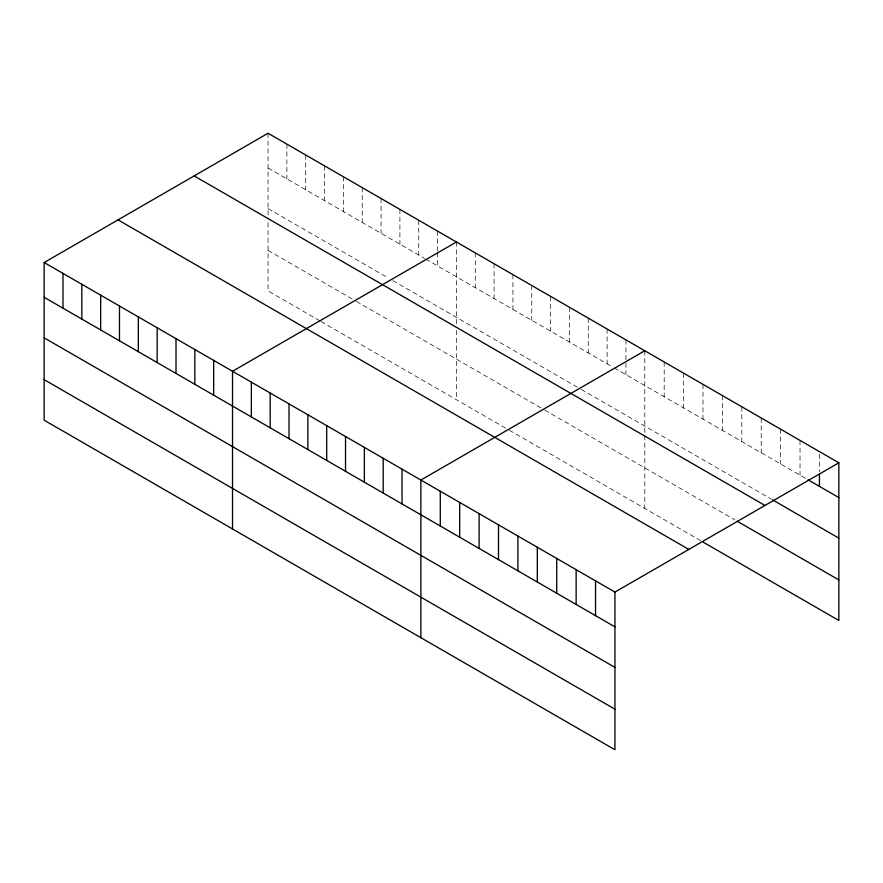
<?xml version="1.0" encoding="UTF-8"?>
<svg xmlns="http://www.w3.org/2000/svg" width="883" height="883" viewBox="0 0 883 883"><rect width="100%" height="100%" fill="white"/><g stroke="black" fill="none" stroke-linecap="round" stroke-linejoin="round"><path stroke-width="0.66" stroke-dasharray="4.42 3.31" d="M268.057 133.256L268.057 216.423M268.057 168.035L424.624 258.432M425.805 259.116L612.99 367.185M614.171 367.869L806.885 479.127M268.057 208.587L388.134 277.924M392.847 280.639L580.032 388.708M581.202 389.392L771.499 499.248M268.057 250.375L355.165 300.673M356.346 301.357L543.531 409.425M544.712 410.098L734.965 519.944M319.856 320.838L268.057 290.926L268.057 217.737M321.026 321.511L508.211 429.591M509.392 430.264L700.716 540.727M819.446 454.27L819.446 471.665M800.031 440.396L800.031 475.175M780.627 429.193L780.627 463.972M761.223 417.99L761.223 452.769M741.819 406.776L741.819 441.566M722.404 395.573L722.404 430.352M703 384.37L703 419.149M683.597 373.167L683.597 407.946M664.182 361.964L664.182 396.743M644.778 350.761L644.778 433.928M644.778 435.231L644.778 508.431M625.948 339.878L625.948 374.668M607.107 329.006L607.107 363.785M588.266 318.134L588.266 352.913M569.436 307.262L569.436 342.041M550.595 296.379L550.595 331.169M531.765 285.507L531.765 320.286M512.924 274.635L512.924 309.414M494.083 263.752L494.083 298.542M475.253 252.88L475.253 287.659M456.412 242.008L456.412 323.873M456.412 330.397L456.412 399.679M437.582 231.136L437.582 251.202M437.582 252.538L437.582 265.915M418.741 220.253L418.741 255.044M399.911 209.381L399.911 244.161M381.07 198.509L381.07 233.289M362.229 187.626L362.229 222.417M343.399 176.755L343.399 211.534M324.558 165.883L324.558 200.662M305.728 155.011L305.728 189.79M286.887 144.128L286.887 178.918"/><path stroke-width="1.32" d="M44.15 262.527L614.943 592.074L614.943 749.744L44.15 420.198L44.15 262.527L268.057 133.256L838.85 462.802L838.85 620.473L703 542.041M456.412 242.008L232.516 371.279L232.516 528.95M644.778 350.761L420.882 480.021L420.882 637.703M614.943 592.074L838.85 462.802M808.022 479.789L838.85 497.582M772.636 499.91L838.85 538.144M194.161 175.916L764.965 505.462M737.25 521.257L838.85 579.921M118.035 219.867L688.839 549.414M44.15 297.306L614.943 626.853M44.15 337.858L614.943 667.405M44.15 379.646L614.943 709.192M819.446 474.337L819.446 486.378M595.539 580.871L595.539 615.65M576.135 569.667L576.135 604.447M556.731 558.453L556.731 593.244M537.317 547.25L537.317 582.04M517.913 536.047L517.913 570.826M498.509 524.844L498.509 559.623M479.094 513.641L479.094 548.42M459.69 502.438L459.69 537.217M440.286 491.235L440.286 526.014M402.041 469.149L402.041 503.928M383.2 458.277L383.2 493.056M364.37 447.405L364.37 482.184M345.529 436.522L345.529 471.312M326.699 425.65L326.699 460.429M307.858 414.778L307.858 449.557M289.028 403.895L289.028 438.685M270.187 393.023L270.187 427.802M251.346 382.151L251.346 416.931M213.675 360.396L213.675 395.187M194.845 349.525L194.845 384.304M176.004 338.653L176.004 373.432M157.163 327.77L157.163 362.56M138.333 316.898L138.333 351.677M119.492 306.026L119.492 340.805M100.662 295.154L100.662 329.933M81.821 284.271L81.821 319.061M62.991 273.399L62.991 308.178"/></g></svg>
